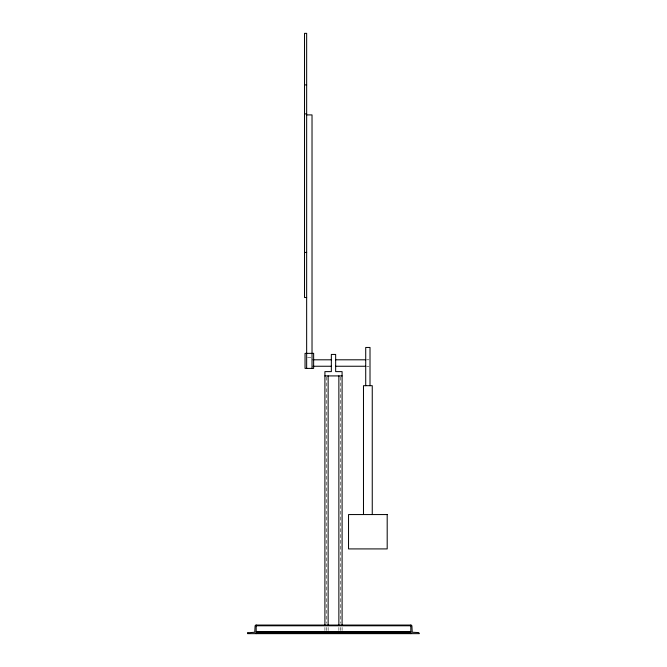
<?xml version="1.0" encoding="UTF-8"?>
<svg xmlns="http://www.w3.org/2000/svg" width="667" height="667" viewBox="0 0 667 667"><rect width="100%" height="100%" fill="white"/><g stroke="black" fill="none" stroke-linecap="round" stroke-linejoin="round"><path stroke-width="0.5" stroke-dasharray="3.33 2.5" d="M307.545 357.662L311.13 357.662M366.892 359.805L368.968 359.805M366.892 366.25L368.968 366.25M342.088 627.414L342.088 630.532M340.478 376.955L340.478 623.261M340.478 627.414L340.478 630.532M338.869 627.414L338.869 630.532M328.131 627.414L328.131 630.532M326.522 376.955L326.522 623.261M326.522 627.414L326.522 630.532M324.912 627.414L324.912 630.532"/><path stroke-width="1" d="M304.519 84.901L306.662 84.901M304.519 113.89L306.662 113.89M306.653 114.916L312.023 114.916L312.023 368.401M304.519 252.426L306.662 252.426M306.662 297.524L304.519 297.524L304.519 33.35L306.662 33.35L306.653 368.401M313.04 359.805L331.349 359.805M335.651 359.805L365.849 359.805M313.04 366.25L331.349 366.25M335.651 366.25L365.849 366.25M324.912 375.913L342.088 375.913M256.178 625.779L410.822 625.779M256.178 631.499L410.822 631.499M256.178 632.574L410.822 632.574M256.178 633.291L410.822 633.291M410.822 625.062L410.822 633.65M372.253 514.557L372.253 385.684L363.482 385.684L363.482 514.557M370.01 385.684L370.01 347.457L365.716 347.457L365.716 385.684M342.088 625.338L342.088 371.619L335.651 371.619L335.651 354.435L331.349 354.435L331.349 371.619L324.912 371.619L324.912 625.338M338.869 375.913L338.869 625.338M328.131 375.913L328.131 625.338M256.178 625.062L256.178 633.65M247.799 632.791L247.59 633.65L419.41 633.65L418.693 632.574L412.214 632.258L411.898 625.779L411.172 625.062L255.828 625.062L255.102 625.779L254.786 632.258L247.799 632.791M313.632 353.368L305.044 353.368L305.044 368.401L313.632 368.401L313.632 353.368M387.193 514.557L348.533 514.557L348.533 548.916L387.193 548.916L387.193 514.557"/></g></svg>
